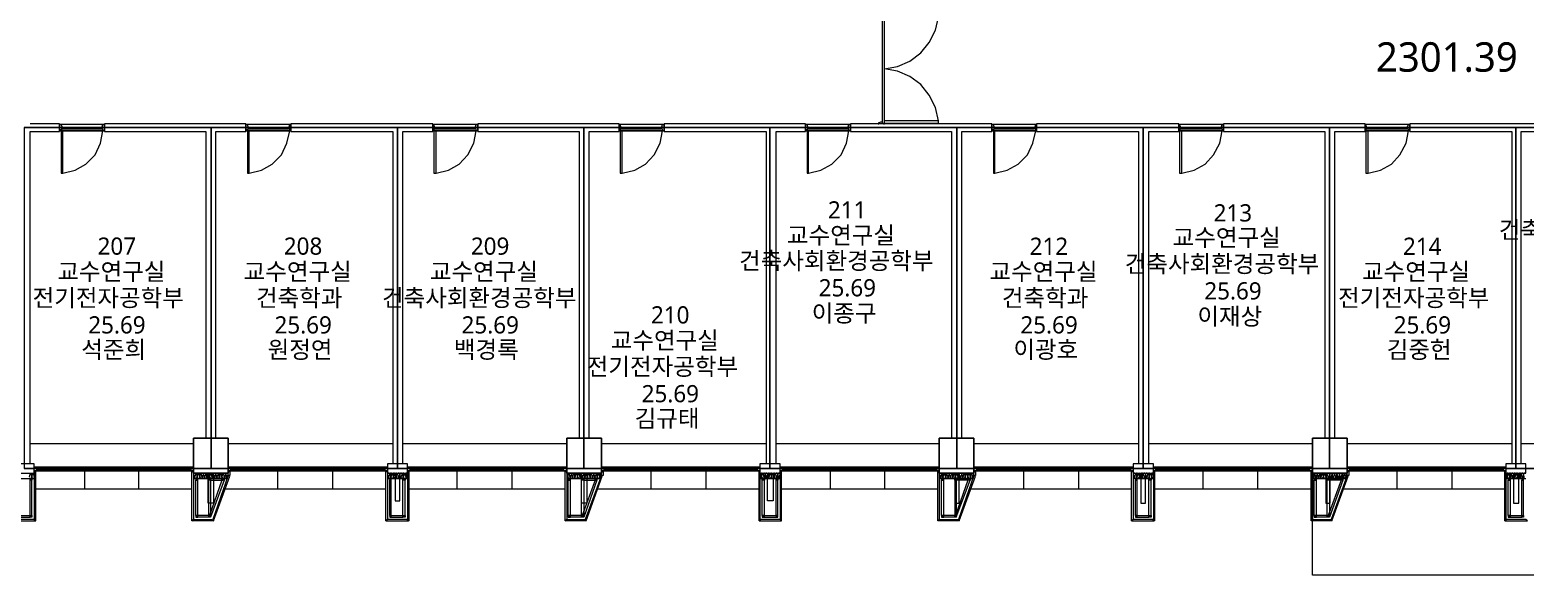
# Model space of a CAD drawing. Header units: millimetres. Extents: x -4020 to 126975, y -1911 to 106713.
# Drawn here: x 45550 to 75622, y 18326 to 29292 of the extents above; entities that cross this region are included whole.
import ezdxf

# ---------------------------------------------------------------- set-up
doc = ezdxf.new("R2010")
doc.units = ezdxf.units.MM
doc.layers.add('PDF_문자', color=7, linetype='Continuous')
doc.layers.add('PDF_형상', color=7, linetype='Continuous')
doc.styles.add('PDF 맑은 고딕', font='malgun.ttf')

msp = doc.modelspace()

# ---------------------------------------------------------------- linework, layer by layer
at = {"layer": 'PDF_형상', "lineweight": 5}
for points in [[(62735, 29549), (63823, 29549), (63823, 29596), (62688, 29596), (62688, 27419), (63823, 27419), (63823, 27466), (62735, 27466)], [(62720, 27404), (62735, 27404), (62735, 29627), (62720, 29627)], [(63823, 27466), (63761, 27730), (63637, 27979), (63466, 28197), (63248, 28352), (62999, 28461), (62735, 28507), (62999, 28554), (63248, 28663), (63466, 28834), (63637, 29036), (63761, 29285), (63823, 29549)], [(45558, 20564), (45558, 27248), (46149, 27248), (46149, 27404), (45558, 27404)], [(46149, 27264), (46180, 27264), (46180, 27295), (46196, 27295), (46196, 27342), (46180, 27388), (46149, 27388)], [(47051, 27264), (47019, 27264), (47019, 27295), (47004, 27295), (47004, 27342), (47019, 27388), (47051, 27388)], [(49289, 21077), (49289, 27248), (49895, 27248), (49895, 27404), (47051, 27404), (47051, 27248), (49087, 27248), (49087, 21077)], [(49895, 27264), (49926, 27264), (49926, 27295), (49942, 27295), (49942, 27342), (49926, 27388), (49895, 27388)], [(50797, 27264), (50781, 27264), (50781, 27295), (50766, 27295), (50766, 27342), (50781, 27388), (50797, 27388)], [(53051, 20564), (53051, 27248), (53657, 27248), (53657, 27404), (50797, 27404), (50797, 27248), (52849, 27248), (52849, 20564)], [(53657, 27264), (53673, 27264), (53673, 27295), (53688, 27295), (53688, 27342), (53673, 27388), (53657, 27388)], [(54559, 27264), (54528, 27264), (54528, 27295), (54512, 27295), (54512, 27342), (54528, 27388), (54559, 27388)], [(56797, 21077), (56797, 27248), (57403, 27248), (57403, 27404), (54559, 27404), (54559, 27248), (56595, 27248), (56595, 21077)], [(57403, 27264), (57419, 27264), (57419, 27295), (57434, 27295), (57434, 27342), (57419, 27388), (57403, 27388)], [(58305, 27264), (58274, 27264), (58274, 27295), (58258, 27295), (58258, 27342), (58274, 27388), (58305, 27388)], [(60559, 20564), (60559, 27248), (61150, 27248), (61150, 27404), (58305, 27404), (58305, 27248), (60357, 27248), (60357, 20564)], [(61150, 27264), (61181, 27264), (61181, 27295), (61196, 27295), (61196, 27342), (61181, 27388), (61150, 27388)], [(62051, 27264), (62020, 27264), (62020, 27295), (62004, 27295), (62004, 27342), (62020, 27388), (62051, 27388)], [(64290, 21077), (64290, 27248), (64896, 27248), (64896, 27404), (62051, 27404), (62051, 27248), (64087, 27248), (64087, 21077)], [(62688, 27435), (62657, 27435), (62611, 27419), (62611, 27404), (62626, 27404)], [(64896, 27264), (64927, 27264), (64927, 27295), (64942, 27295), (64942, 27342), (64927, 27388), (64896, 27388)], [(65797, 27264), (65782, 27264), (65782, 27295), (65766, 27295), (65766, 27342), (65782, 27388), (65797, 27388)], [(68051, 20564), (68051, 27248), (68658, 27248), (68658, 27404), (68051, 27404), (65797, 27404), (65797, 27248), (67849, 27248), (67849, 20564)], [(68658, 27264), (68673, 27264), (68673, 27295), (68689, 27295), (68689, 27342), (68673, 27388), (68658, 27388)], [(69559, 27264), (69528, 27264), (69528, 27295), (69513, 27295), (69513, 27342), (69528, 27388), (69559, 27388)], [(71798, 21077), (71798, 27248), (72404, 27248), (72404, 27404), (69559, 27404), (69559, 27248), (71596, 27248), (71596, 21077)], [(72404, 27264), (72419, 27264), (72419, 27295), (72435, 27295), (72435, 27342), (72419, 27388), (72404, 27388)], [(73305, 27264), (73274, 27264), (73274, 27295), (73259, 27295), (73259, 27342), (73274, 27388), (73305, 27388)], [(75544, 20564), (75544, 27248), (76150, 27248), (76150, 27404), (73305, 27404), (73305, 27248), (75357, 27248), (75357, 20564)], [(45434, 27326), (49196, 27326), (52942, 27326), (56688, 27326), (60434, 27326), (64196, 27326), (67943, 27326), (71689, 27326), (75435, 27326), (79197, 27326)], [(47004, 27295), (46180, 27295)], [(46211, 26409), (46460, 26471), (46677, 26595), (46864, 26782), (46973, 27015), (47019, 27264), (46180, 27264), (46180, 26409), (46211, 26409), (46211, 27264)], [(50750, 27295), (49926, 27295)], [(50766, 27264), (49926, 27264), (49926, 26409), (49957, 26409), (49957, 27264)], [(49957, 26409), (50206, 26471), (50424, 26595), (50610, 26782), (50719, 27015), (50781, 27264)], [(54496, 27295), (53673, 27295)], [(54512, 27264), (53673, 27264), (53673, 26409), (53719, 26409), (53719, 27264)], [(53719, 26409), (53968, 26471), (54186, 26595), (54357, 26782), (54481, 27015), (54528, 27264)], [(58258, 27264), (57419, 27264), (57419, 26409), (57465, 26409), (57465, 27264)], [(58243, 27295), (57434, 27295)], [(57465, 26409), (57714, 26471), (57932, 26595), (58103, 26782), (58227, 27015), (58274, 27264)], [(62004, 27295), (61181, 27295)], [(61212, 26409), (61460, 26471), (61678, 26595), (61865, 26782), (61973, 27015), (62020, 27264), (61181, 27264), (61181, 26409), (61212, 26409), (61212, 27264)], [(65751, 27295), (64927, 27295)], [(65766, 27264), (64927, 27264), (64927, 26409), (64958, 26409), (64958, 27264)], [(64958, 26409), (65207, 26471), (65424, 26595), (65611, 26782), (65720, 27015), (65782, 27264)], [(69497, 27295), (68673, 27295)], [(69513, 27264), (68673, 27264), (68673, 26409), (68720, 26409), (68720, 27264)], [(68720, 26409), (68969, 26471), (69186, 26595), (69357, 26782), (69481, 27015), (69528, 27264)], [(73259, 27264), (72419, 27264), (72419, 26409), (72466, 26409), (72466, 27264)], [(73243, 27295), (72435, 27295)], [(72466, 26409), (72715, 26471), (72932, 26595), (73103, 26782), (73228, 27015), (73274, 27264)], [(48838, 20968), (45558, 20968)], [(52849, 20968), (49538, 20968)], [(56346, 20968), (53051, 20968)], [(60357, 20968), (57046, 20968)], [(63839, 20968), (60559, 20968)], [(67849, 20968), (64538, 20968)], [(71347, 20968), (68051, 20968)], [(75357, 20968), (72046, 20968)], [(78839, 20968), (75544, 20968)], [(79197, 20471), (75435, 20471), (71689, 20471), (67943, 20471), (64196, 20471), (60434, 20471), (56688, 20471), (52942, 20471), (49196, 20471), (45434, 20471)], [(45636, 20502), (48838, 20502)], [(45683, 20486), (48792, 20486)], [(49538, 20502), (52740, 20502)], [(49584, 20486), (52693, 20486)], [(53144, 20502), (56346, 20502)], [(53191, 20486), (56284, 20486)], [(57046, 20502), (60232, 20502)], [(57092, 20486), (60186, 20486)], [(60637, 20502), (63839, 20502)], [(60683, 20486), (63792, 20486)], [(64538, 20502), (67740, 20502)], [(64585, 20486), (67694, 20486)], [(68145, 20502), (71347, 20502)], [(68191, 20486), (71285, 20486)], [(72046, 20502), (75233, 20502)], [(72093, 20486), (75186, 20486)], [(45247, 20269), (45636, 20269)], [(45278, 19492), (45325, 19523), (45558, 19523), (45558, 20238)], [(45636, 20378), (45620, 20362), (45620, 20347), (45636, 20300), (45636, 20284), (45620, 20269), (45605, 20269), (45589, 20284), (45589, 20300), (45605, 20347), (45605, 20362), (45589, 20378), (45574, 20362), (45574, 20347), (45589, 20300), (45589, 20284), (45574, 20269), (45558, 20269), (45543, 20284)], [(45543, 20300), (45558, 20347), (45558, 20362), (45543, 20378)], [(45589, 19523), (45589, 20238), (45558, 20269)], [(45636, 20424), (48838, 20424)], [(45683, 20440), (48792, 20440)], [(46646, 20424), (46646, 20051)], [(47734, 20424), (47734, 20051)], [(49522, 20284), (49522, 20300), (49538, 20347), (49538, 20362), (49522, 20378), (49507, 20378), (49491, 20362), (49491, 20347), (49507, 20300), (49507, 20284), (49491, 20269), (49475, 20284), (49475, 20300), (49491, 20347), (49475, 20362), (49475, 20378), (49460, 20378), (49444, 20362), (49444, 20347), (49460, 20300), (49460, 20284), (49444, 20269), (49429, 20284), (49413, 20300), (49413, 20284), (49382, 20269), (49367, 20284), (49367, 20300), (49382, 20347), (49382, 20362), (49367, 20378), (49351, 20378), (49351, 20362), (49351, 20347), (49351, 20300), (49351, 20284), (49336, 20269), (49320, 20284), (49320, 20300), (49336, 20347), (49336, 20362), (49320, 20378), (49305, 20378), (49289, 20362), (49289, 20347), (49305, 20300), (49305, 20284), (49289, 20269), (49273, 20284), (49273, 20300), (49289, 20347), (49289, 20362), (49273, 20378), (49258, 20378), (49242, 20362), (49242, 20347), (49258, 20300), (49258, 20284), (49242, 20269), (49227, 20284), (49227, 20300), (49227, 20347), (49227, 20362), (49227, 20378), (49211, 20378), (49196, 20362), (49196, 20347), (49211, 20300), (49211, 20284), (49196, 20269), (49180, 20284), (49165, 20300), (49149, 20284), (49134, 20269), (49118, 20284), (49118, 20300), (49134, 20347), (49134, 20362), (49118, 20378), (49102, 20378), (49102, 20362), (49102, 20347), (49102, 20300), (49102, 20284), (49087, 20269), (49071, 20284), (49071, 20300), (49087, 20347), (49087, 20362), (49071, 20378), (49056, 20378), (49040, 20362), (49040, 20347), (49056, 20300), (49056, 20284), (49040, 20269), (49025, 20284), (49025, 20300), (49040, 20347), (49040, 20362), (49025, 20378), (49009, 20378), (48994, 20362), (48994, 20347), (49009, 20300), (49009, 20284), (48994, 20269), (48978, 20284), (48978, 20300), (48978, 20347), (48978, 20362), (48978, 20378), (48963, 20378), (48947, 20362), (48947, 20347), (48963, 20300), (48963, 20284), (48947, 20269), (48916, 20284), (48916, 20300), (48900, 20284), (48885, 20269), (48869, 20284), (48869, 20300), (48885, 20347), (48885, 20362), (48869, 20378), (48854, 20378), (48854, 20362), (48838, 20347), (48854, 20300), (48854, 20284), (48838, 20269), (49522, 20269)], [(48885, 19523), (48885, 20238), (48931, 20269)], [(49149, 19523), (48931, 19523), (48931, 20238)], [(49242, 20378), (49242, 19771), (49134, 19771), (49134, 20378)], [(49413, 20269), (49460, 20238), (49180, 19492), (49149, 19523), (49149, 20269), (49180, 20238), (49429, 20238)], [(49429, 20269), (49180, 20269), (49180, 19523), (49180, 19492), (49149, 19492), (49149, 19523), (49180, 19523)], [(49413, 20238), (49165, 19523)], [(49538, 20424), (52740, 20424)], [(49569, 20315), (49538, 20331), (49538, 20409), (49569, 20409), (49569, 20331), (49538, 20331)], [(49584, 20440), (52693, 20440)], [(50533, 20424), (50533, 20051)], [(51636, 20424), (51636, 20051)], [(52787, 19523), (52787, 19492), (52818, 19492), (52818, 19523), (52787, 19523), (52787, 20238), (52818, 20269)], [(52787, 19492), (52818, 19523), (52818, 20238)], [(52818, 19523), (53051, 19523), (53051, 20238)], [(52895, 20378), (52895, 19818), (52989, 19818), (52989, 20378)], [(53097, 19523), (53097, 20238), (53051, 20269)], [(53144, 20424), (56346, 20424)], [(53191, 20440), (56284, 20440)], [(54139, 20424), (54139, 20051)], [(55243, 20424), (55243, 20051)], [(57030, 20284), (57015, 20300), (57030, 20347), (57030, 20362), (57015, 20378), (56999, 20362), (56999, 20347), (57015, 20300), (56999, 20284), (56984, 20269), (56968, 20284), (56968, 20300), (56984, 20347), (56984, 20362), (56968, 20378), (56952, 20378), (56952, 20362), (56952, 20347), (56952, 20300), (56952, 20284), (56937, 20269), (56921, 20284), (56921, 20300), (56937, 20347), (56937, 20362), (56921, 20378), (56906, 20378), (56890, 20362), (56890, 20347), (56906, 20300), (56906, 20284), (56890, 20269), (56875, 20284), (56875, 20300), (56890, 20347), (56890, 20362), (56875, 20378), (56859, 20378), (56844, 20362), (56844, 20347), (56859, 20300), (56859, 20284), (56844, 20269), (56828, 20284), (56828, 20300), (56828, 20347), (56828, 20362), (56828, 20378), (56813, 20378), (56797, 20362), (56797, 20347), (56813, 20300), (56813, 20284), (56797, 20269), (56766, 20284), (56766, 20300), (56750, 20284), (56735, 20269), (56719, 20284), (56719, 20300), (56735, 20347), (56735, 20362), (56719, 20378), (56704, 20378), (56704, 20362), (56704, 20347), (56704, 20300), (56704, 20284), (56688, 20269), (56673, 20284), (56673, 20300), (56688, 20347), (56688, 20362), (56673, 20378), (56657, 20378), (56642, 20362), (56642, 20347), (56657, 20300), (56657, 20284), (56642, 20269), (56626, 20284), (56626, 20300), (56626, 20347), (56626, 20362), (56626, 20378), (56611, 20378), (56595, 20362), (56595, 20347), (56611, 20300), (56611, 20284), (56595, 20269), (56579, 20284), (56564, 20300), (56564, 20284), (56533, 20269), (56517, 20284), (56517, 20300), (56533, 20347), (56533, 20362), (56517, 20378), (56502, 20378), (56502, 20362), (56502, 20347), (56502, 20300), (56502, 20284), (56486, 20269), (56471, 20284), (56471, 20300), (56486, 20347), (56486, 20362), (56471, 20378), (56455, 20378), (56440, 20362), (56440, 20347), (56455, 20300), (56455, 20284), (56440, 20269), (56424, 20284), (56424, 20300), (56440, 20347), (56440, 20362), (56424, 20378), (56408, 20378), (56393, 20362), (56393, 20347), (56408, 20300), (56408, 20284), (56393, 20269), (56377, 20284), (56377, 20300), (56377, 20347), (56377, 20362), (56377, 20378), (56362, 20378), (56346, 20362), (56346, 20347), (56362, 20300), (56362, 20284), (56346, 20269), (57015, 20269)], [(56377, 19523), (56377, 20238), (56424, 20269)], [(56642, 19523), (56424, 19523), (56424, 20238)], [(56750, 20378), (56750, 19771), (56642, 19771), (56642, 20378)], [(56921, 20269), (56952, 20238), (56688, 19492), (56642, 19523), (56642, 20269), (56688, 20238), (56937, 20238)], [(56921, 20238), (56657, 19523)], [(56937, 20269), (56688, 20269), (56688, 19523)], [(57046, 20424), (60232, 20424)], [(57061, 20315), (57046, 20331)], [(57092, 20440), (60186, 20440)], [(58041, 20424), (58041, 20051)], [(59144, 20424), (59144, 20051)], [(60279, 19523), (60279, 19492), (60326, 19492), (60326, 19523), (60279, 19523), (60279, 20238), (60279, 20269), (60326, 20269), (60326, 20238), (60279, 20238), (60326, 20269)], [(60279, 19492), (60326, 19523), (60326, 20238)], [(60326, 19523), (60559, 19523), (60559, 20238)], [(60497, 20378), (60497, 19818), (60388, 19818), (60388, 20378)], [(60590, 19523), (60559, 19523), (60559, 19492), (60590, 19492), (60590, 19523), (60590, 20238), (60559, 20269)], [(60637, 20424), (63839, 20424)], [(60683, 20440), (63792, 20440)], [(61647, 20424), (61647, 20051)], [(62735, 20424), (62735, 20051)], [(64523, 20284), (64523, 20300), (64538, 20347), (64538, 20362), (64523, 20378), (64507, 20378), (64492, 20362), (64492, 20347), (64507, 20300), (64507, 20284), (64492, 20269), (64476, 20284), (64476, 20300), (64476, 20347), (64476, 20362), (64476, 20378), (64461, 20378), (64445, 20362), (64445, 20347), (64461, 20300), (64461, 20284), (64445, 20269), (64429, 20284), (64414, 20300), (64414, 20284), (64383, 20269), (64367, 20284), (64367, 20300), (64383, 20347), (64383, 20362), (64367, 20378), (64352, 20378), (64352, 20362), (64352, 20347), (64352, 20300), (64352, 20284), (64336, 20269), (64321, 20284), (64321, 20300), (64336, 20347), (64336, 20362), (64321, 20378), (64305, 20378), (64290, 20362), (64290, 20347), (64305, 20300), (64305, 20284), (64290, 20269), (64274, 20284), (64274, 20300), (64290, 20347), (64290, 20362), (64274, 20378), (64258, 20378), (64243, 20362), (64243, 20347), (64258, 20300), (64258, 20284), (64243, 20269), (64227, 20284), (64227, 20300), (64227, 20347), (64227, 20362), (64227, 20378), (64212, 20378), (64196, 20362), (64196, 20347), (64212, 20300), (64212, 20284), (64196, 20269), (64181, 20284), (64165, 20300), (64150, 20284), (64134, 20269), (64119, 20284), (64119, 20300), (64134, 20347), (64134, 20362), (64119, 20378), (64103, 20378), (64103, 20362), (64103, 20347), (64103, 20300), (64103, 20284), (64087, 20269), (64072, 20284), (64072, 20300), (64087, 20347), (64087, 20362), (64072, 20378), (64056, 20378), (64041, 20362), (64041, 20347), (64056, 20300), (64056, 20284), (64041, 20269), (64025, 20284), (64025, 20300), (64041, 20347), (64041, 20362), (64025, 20378), (64010, 20378), (63994, 20362), (63994, 20347), (64010, 20300), (64010, 20284), (63994, 20269), (63979, 20284), (63979, 20300), (63979, 20347), (63979, 20362), (63979, 20378), (63963, 20378), (63948, 20362), (63948, 20347), (63963, 20300), (63963, 20284), (63948, 20269), (63916, 20284), (63916, 20300), (63932, 20347), (63932, 20362), (63916, 20378), (63901, 20378), (63901, 20362), (63901, 20347), (63901, 20300), (63901, 20284), (63885, 20269), (63870, 20284), (63870, 20300), (63885, 20347), (63885, 20362), (63870, 20378), (63854, 20378), (63839, 20362), (63839, 20347), (63854, 20300), (63854, 20284), (63839, 20269), (64523, 20269)], [(63885, 19523), (63885, 20238), (63932, 20269)], [(64150, 19523), (63932, 19523), (63932, 20238)], [(64150, 20378), (64150, 19771), (64243, 19771), (64243, 20378)], [(64429, 20238), (64181, 20238), (64150, 20269), (64150, 19523), (64181, 19492), (64461, 20238), (64414, 20269)], [(64414, 20238), (64165, 19523)], [(64429, 20269), (64181, 20269), (64181, 19523)], [(64538, 20424), (67740, 20424)], [(64569, 20315), (64538, 20331), (64538, 20409), (64569, 20409), (64569, 20331), (64538, 20331)], [(64585, 20440), (67694, 20440)], [(65533, 20424), (65533, 20051)], [(66637, 20424), (66637, 20051)], [(67787, 19523), (67787, 20238), (67818, 20269)], [(67787, 19492), (67818, 19523), (68051, 19523), (68051, 20238)], [(67818, 19523), (67818, 20238)], [(67896, 20378), (67896, 19771), (67989, 19771), (67989, 20378)], [(68098, 19523), (68098, 20238), (68051, 20269)], [(68145, 20424), (71347, 20424)], [(68191, 20440), (71285, 20440)], [(69140, 20424), (69140, 20051)], [(70243, 20424), (70243, 20051)], [(79539, 20378), (79539, 18326), (71347, 18326), (71347, 20378)], [(71922, 20269), (71953, 20238), (71689, 19492), (71642, 19523), (71642, 20269), (71627, 20284), (71627, 20300), (71627, 20347), (71627, 20362), (71627, 20378), (71611, 20378), (71596, 20362), (71596, 20347), (71611, 20300), (71611, 20284), (71596, 20269), (71580, 20284), (71564, 20300), (71549, 20284), (71533, 20269), (71518, 20284), (71518, 20300), (71533, 20347), (71533, 20362), (71518, 20378), (71502, 20378), (71502, 20362), (71502, 20347), (71502, 20300), (71502, 20284), (71487, 20269), (71471, 20284), (71471, 20300), (71487, 20347), (71487, 20362), (71471, 20378), (71456, 20378), (71440, 20362), (71440, 20347), (71456, 20300), (71456, 20284), (71440, 20269), (71425, 20284), (71425, 20300), (71440, 20347), (71440, 20362), (71425, 20378), (71409, 20378), (71393, 20362), (71393, 20347), (71409, 20300), (71409, 20284), (71393, 20269), (71378, 20284), (71378, 20300), (71378, 20347), (71378, 20362), (71378, 20378), (71362, 20378), (71347, 20362), (71347, 20347), (71362, 20300), (71362, 20284), (71347, 20269), (72015, 20269)], [(71378, 19523), (71378, 20238), (71425, 20269)], [(71642, 19523), (71425, 19523), (71425, 20238)], [(71611, 20378), (71611, 19771), (71704, 19771), (71704, 20378)], [(71938, 20238), (71689, 20238), (71642, 20269), (71658, 20284), (71658, 20300), (71642, 20347), (71642, 20362), (71658, 20378), (71673, 20378), (71689, 20362), (71689, 20347), (71673, 20300), (71673, 20284), (71689, 20269), (71704, 20284), (71704, 20300), (71689, 20347), (71704, 20362), (71704, 20378), (71720, 20378), (71735, 20362), (71735, 20347), (71720, 20300), (71720, 20284), (71735, 20269), (71751, 20284), (71751, 20300), (71751, 20347), (71751, 20362), (71751, 20378), (71767, 20378), (71782, 20362), (71782, 20347), (71767, 20300), (71767, 20284), (71798, 20269), (71813, 20284), (71813, 20300), (71798, 20347), (71798, 20362), (71813, 20378), (71829, 20378), (71829, 20362), (71829, 20347), (71829, 20300), (71829, 20284), (71844, 20269), (71860, 20284), (71860, 20300), (71844, 20347), (71844, 20362), (71860, 20378), (71875, 20378), (71891, 20362), (71891, 20347), (71875, 20300), (71875, 20284), (71891, 20269), (71906, 20284), (71906, 20300), (71891, 20347), (71891, 20362), (71906, 20378), (71922, 20378), (71938, 20362), (71938, 20347), (71922, 20300), (71922, 20284), (71938, 20269), (71953, 20284), (71953, 20300), (71953, 20347), (71953, 20362), (71953, 20378), (71969, 20378), (71984, 20362), (71984, 20347), (71969, 20300), (71969, 20284), (71984, 20269), (72000, 20284), (72015, 20300), (72000, 20347), (72000, 20362), (72000, 20378), (72015, 20378), (72031, 20362), (72031, 20347), (72015, 20300), (72031, 20284)], [(71938, 20269), (71689, 20269), (71689, 20238), (71642, 20238), (71642, 20269), (71689, 20269), (71689, 19523)], [(71922, 20238), (71658, 19523)], [(72046, 20424), (75233, 20424)], [(72062, 20315), (72046, 20331), (72046, 20409), (72077, 20409), (72077, 20331), (72046, 20331)], [(72093, 20440), (75186, 20440)], [(73041, 20424), (73041, 20051)], [(74145, 20424), (74145, 20051)], [(75622, 20378), (75606, 20378), (75591, 20362), (75591, 20347), (75591, 20362), (75575, 20378), (75559, 20378), (75544, 20362), (75544, 20347), (75559, 20300), (75559, 20284), (75544, 20269), (75528, 20284), (75528, 20300), (75528, 20347), (75528, 20362), (75528, 20378), (75513, 20378), (75497, 20362), (75497, 20347), (75513, 20300), (75513, 20284), (75497, 20269), (75466, 20284), (75466, 20300), (75482, 20347), (75482, 20362), (75466, 20378), (75451, 20378), (75451, 20362), (75451, 20347), (75466, 20300), (75451, 20284), (75435, 20269), (75420, 20284), (75420, 20300), (75435, 20347), (75435, 20362), (75420, 20378), (75404, 20378), (75404, 20362), (75404, 20347), (75404, 20300), (75404, 20284), (75388, 20269), (75373, 20284), (75373, 20300), (75388, 20347), (75388, 20362), (75373, 20378), (75357, 20378), (75342, 20362), (75342, 20347), (75357, 20300), (75357, 20284), (75342, 20269), (75326, 20284), (75326, 20300), (75326, 20347), (75326, 20362), (75326, 20378), (75311, 20378), (75295, 20362), (75295, 20347), (75311, 20300), (75311, 20284), (75295, 20269), (75280, 20284), (75264, 20300), (75280, 20347), (75280, 20362), (75280, 20378), (75264, 20378), (75249, 20362), (75249, 20347), (75264, 20300), (75264, 20284), (75233, 20269), (75637, 20269)], [(75280, 19523), (75280, 20238), (75326, 20269)], [(75280, 19492), (75326, 19523), (75326, 20238)], [(75326, 19523), (75559, 19523), (75559, 20238)], [(75388, 20378), (75388, 19771), (75497, 19771), (75497, 20378)], [(75591, 19523), (75591, 20238), (75591, 20269), (75559, 20269), (75559, 20238), (75591, 20238), (75559, 20269)], [(48807, 20051), (45667, 20051)], [(52709, 20051), (49475, 20051)], [(56315, 20051), (53175, 20051)], [(60217, 20051), (56968, 20051)], [(63808, 20051), (60668, 20051)], [(67709, 20051), (64476, 20051)], [(71316, 20051), (68176, 20051)], [(75217, 20051), (71969, 20051)], [(45325, 19492), (45558, 19492)], [(45589, 19492), (45558, 19523)], [(48885, 19492), (48931, 19523)], [(49149, 19492), (48931, 19492)], [(52818, 19492), (53051, 19492)], [(53097, 19492), (53051, 19523)], [(56377, 19492), (56424, 19523)], [(56642, 19492), (56424, 19492)], [(60326, 19492), (60559, 19492)], [(60590, 19492), (60559, 19523)], [(63885, 19492), (63932, 19523)], [(64150, 19492), (63932, 19492)], [(67818, 19492), (68051, 19492)], [(68098, 19492), (68051, 19523)], [(71378, 19492), (71425, 19523)], [(71642, 19492), (71425, 19492)], [(75326, 19492), (75559, 19492)], [(75591, 19492), (75559, 19523)]]:
    msp.add_lwpolyline(points, dxfattribs=at)
for points in [[(46149, 27264), (47051, 27264), (47051, 27388), (46149, 27388)], [(49895, 27264), (50797, 27264), (50797, 27388), (49895, 27388)], [(53657, 27264), (54559, 27264), (54559, 27388), (53657, 27388)], [(57403, 27264), (58305, 27264), (58305, 27388), (57403, 27388)], [(61150, 27264), (62051, 27264), (62051, 27388), (61150, 27388)], [(64896, 27264), (65797, 27264), (65797, 27388), (64896, 27388)], [(68658, 27264), (69559, 27264), (69559, 27388), (68658, 27388)], [(72404, 27264), (73305, 27264), (73305, 27388), (72404, 27388)], [(49196, 27326), (45434, 27326), (45434, 20471), (49196, 20471)], [(52942, 27326), (49196, 27326), (49196, 20471), (52942, 20471)], [(56688, 27326), (52942, 27326), (52942, 20471), (56688, 20471)], [(60434, 27326), (56688, 27326), (56688, 20471), (60434, 20471)], [(64196, 27326), (60434, 27326), (60434, 20471), (64196, 20471)], [(67943, 27326), (64196, 27326), (64196, 20471), (67943, 20471)], [(71689, 27326), (67943, 27326), (67943, 20471), (71689, 20471)], [(75435, 27326), (71689, 27326), (71689, 20471), (75435, 20471)], [(79197, 25352), (79197, 27326), (75435, 27326), (75435, 20471), (79197, 20471)], [(49538, 21077), (48838, 21077), (48838, 20378), (49538, 20378)], [(48838, 20378), (48838, 21077), (49538, 21077), (49538, 20378)], [(57046, 21077), (56346, 21077), (56346, 20378), (57046, 20378)], [(56346, 20378), (56346, 21077), (57046, 21077), (57046, 20378)], [(64538, 21077), (63839, 21077), (63839, 20378), (64538, 20378)], [(63839, 20378), (63839, 21077), (64538, 21077), (64538, 20378)], [(72046, 21077), (71347, 21077), (71347, 20378), (72046, 20378)], [(71347, 20378), (71347, 21077), (72046, 21077), (72046, 20378)], [(45247, 20564), (45247, 20378), (45636, 20378), (45636, 20564)], [(45636, 20502), (45683, 20502), (45683, 20424), (45636, 20424)], [(46196, 20502), (46242, 20502), (46242, 20424), (46196, 20424)], [(48232, 20502), (48294, 20502), (48294, 20424), (48232, 20424)], [(48792, 20502), (48838, 20502), (48838, 20424), (48792, 20424)], [(49538, 20502), (49584, 20502), (49584, 20424), (49538, 20424)], [(50097, 20502), (50144, 20502), (50144, 20424), (50097, 20424)], [(52134, 20502), (52196, 20502), (52196, 20424), (52134, 20424)], [(52693, 20502), (52740, 20502), (52740, 20424), (52693, 20424)], [(52740, 20564), (52740, 20378), (53144, 20378), (53144, 20564)], [(53144, 20502), (53191, 20502), (53191, 20424), (53144, 20424)], [(53688, 20502), (53735, 20502), (53735, 20424), (53688, 20424)], [(55740, 20502), (55787, 20502), (55787, 20424), (55740, 20424)], [(56284, 20502), (56346, 20502), (56346, 20424), (56284, 20424)], [(57046, 20502), (57092, 20502), (57092, 20424), (57046, 20424)], [(57590, 20502), (57636, 20502), (57636, 20424), (57590, 20424)], [(59642, 20502), (59688, 20502), (59688, 20424), (59642, 20424)], [(60186, 20502), (60232, 20502), (60232, 20424), (60186, 20424)], [(60232, 20564), (60232, 20378), (60637, 20378), (60637, 20564)], [(60637, 20502), (60683, 20502), (60683, 20424), (60637, 20424)], [(61196, 20502), (61243, 20502), (61243, 20424), (61196, 20424)], [(63233, 20502), (63295, 20502), (63295, 20424), (63233, 20424)], [(63792, 20502), (63839, 20502), (63839, 20424), (63792, 20424)], [(64538, 20502), (64585, 20502), (64585, 20424), (64538, 20424)], [(65082, 20502), (65145, 20502), (65145, 20424), (65082, 20424)], [(67134, 20502), (67196, 20502), (67196, 20424), (67134, 20424)], [(67694, 20502), (67740, 20502), (67740, 20424), (67694, 20424)], [(67740, 20564), (67740, 20378), (68145, 20378), (68145, 20564)], [(68145, 20502), (68191, 20502), (68191, 20424), (68145, 20424)], [(68689, 20502), (68735, 20502), (68735, 20424), (68689, 20424)], [(70741, 20502), (70787, 20502), (70787, 20424), (70741, 20424)], [(71285, 20502), (71347, 20502), (71347, 20424), (71285, 20424)], [(72046, 20502), (72093, 20502), (72093, 20424), (72046, 20424)], [(72590, 20502), (72637, 20502), (72637, 20424), (72590, 20424)], [(74642, 20502), (74689, 20502), (74689, 20424), (74642, 20424)], [(75186, 20502), (75233, 20502), (75233, 20424), (75186, 20424)], [(75233, 20564), (75233, 20378), (75637, 20378), (75637, 20564)], [(45247, 19445), (45216, 19414), (45216, 20409), (45247, 20409), (45247, 19445), (45216, 19414), (45667, 19414), (45636, 19445)], [(45589, 20269), (45589, 20238), (45558, 20238), (45558, 20269)], [(45636, 19445), (45667, 19414), (45667, 20409), (45636, 20409)], [(48838, 20409), (48838, 19445), (48807, 19414), (48807, 20409)], [(48885, 20269), (48885, 20238), (48931, 20238), (48931, 20269)], [(48916, 20300), (48931, 20347), (48931, 20362), (48916, 20378), (48900, 20378), (48900, 20362), (48900, 20347)], [(49165, 20300), (49180, 20347), (49180, 20362), (49165, 20378), (49149, 20362), (49149, 20347)], [(49180, 20269), (49180, 20238), (49149, 20238), (49149, 20269)], [(49569, 20315), (49538, 20331), (49227, 19445), (49242, 19414)], [(49413, 20300), (49429, 20347), (49429, 20362), (49429, 20378), (49413, 20378), (49398, 20362), (49398, 20347)], [(49460, 20269), (49460, 20238), (49413, 20238), (49413, 20269)], [(52740, 19445), (52709, 19414), (52709, 20409), (52740, 20409)], [(53144, 20269), (53128, 20284), (53128, 20300), (53128, 20347), (53128, 20362), (53128, 20378), (53113, 20378), (53097, 20362), (53097, 20347), (53113, 20300), (53113, 20284), (53097, 20269), (53066, 20284), (53066, 20300), (53082, 20347), (53082, 20362), (53066, 20378), (53051, 20378), (53051, 20362), (53051, 20347), (53051, 20300), (53051, 20284), (53035, 20269), (53020, 20284), (53020, 20300), (53035, 20347), (53035, 20362), (53020, 20378), (53004, 20378), (52989, 20362), (52989, 20347), (52989, 20362), (52973, 20378), (52958, 20378), (52942, 20362), (52942, 20347), (52958, 20300), (52958, 20284), (52942, 20269), (52926, 20284), (52926, 20300), (52926, 20347), (52926, 20362), (52926, 20378), (52911, 20378), (52895, 20362), (52895, 20347), (52911, 20300), (52911, 20284), (52895, 20269), (52880, 20284), (52864, 20300), (52880, 20347), (52880, 20362), (52880, 20378), (52864, 20378), (52849, 20362), (52849, 20347), (52864, 20300), (52849, 20284), (52833, 20269), (52818, 20284), (52818, 20300), (52833, 20347), (52833, 20362), (52818, 20378), (52802, 20378), (52802, 20362), (52802, 20347), (52802, 20300), (52802, 20284), (52787, 20269), (52771, 20284), (52771, 20300), (52787, 20347), (52787, 20362), (52771, 20378), (52755, 20378), (52740, 20362), (52740, 20347), (52755, 20300), (52755, 20284), (52740, 20269)], [(52787, 20269), (52787, 20238), (52818, 20238), (52818, 20269)], [(52989, 20347), (52973, 20300), (52973, 20284), (52989, 20269), (53004, 20284), (53004, 20300)], [(53097, 20269), (53097, 20238), (53051, 20238), (53051, 20269)], [(53144, 19445), (53175, 19414), (53175, 20409), (53144, 20409)], [(56346, 20409), (56346, 19445), (56315, 19414), (56315, 20409)], [(56377, 20269), (56377, 20238), (56424, 20238), (56424, 20269)], [(56564, 20300), (56579, 20347), (56579, 20362), (56579, 20378), (56564, 20378), (56548, 20362), (56548, 20347)], [(56688, 20269), (56688, 20238), (56642, 20238), (56642, 20269)], [(57061, 20315), (57046, 20331), (56719, 19445), (56735, 19414)], [(56766, 20300), (56781, 20347), (56781, 20362), (56766, 20378), (56750, 20378), (56750, 20362), (56750, 20347)], [(56952, 20269), (56952, 20238), (56921, 20238), (56921, 20269)], [(57046, 20331), (57046, 20409), (57077, 20409), (57077, 20331)], [(60232, 19445), (60217, 19414), (60217, 20409), (60232, 20409)], [(60637, 20269), (60621, 20284), (60621, 20300), (60637, 20347), (60637, 20362), (60621, 20378), (60605, 20378), (60590, 20362), (60590, 20347), (60590, 20362), (60574, 20378), (60559, 20378), (60543, 20362), (60543, 20347), (60559, 20300), (60559, 20284), (60543, 20269), (60528, 20284), (60528, 20300), (60528, 20347), (60528, 20362), (60528, 20378), (60512, 20378), (60497, 20362), (60497, 20347), (60512, 20300), (60512, 20284), (60497, 20269), (60466, 20284), (60466, 20300), (60481, 20347), (60481, 20362), (60466, 20378), (60450, 20378), (60450, 20362), (60450, 20347), (60466, 20300), (60450, 20284), (60434, 20269), (60419, 20284), (60419, 20300), (60434, 20347), (60434, 20362), (60419, 20378), (60403, 20378), (60403, 20362), (60403, 20347), (60403, 20300), (60403, 20284), (60388, 20269), (60372, 20284), (60372, 20300), (60388, 20347), (60388, 20362), (60372, 20378), (60357, 20378), (60341, 20362), (60341, 20347), (60326, 20362), (60326, 20378), (60310, 20378), (60295, 20362), (60295, 20347), (60310, 20300), (60310, 20284), (60295, 20269), (60279, 20284), (60263, 20300), (60279, 20347), (60279, 20362), (60279, 20378), (60263, 20378), (60248, 20362), (60248, 20347), (60263, 20300), (60263, 20284), (60232, 20269)], [(60341, 20347), (60326, 20300), (60326, 20284), (60341, 20269), (60357, 20284), (60357, 20300)], [(60590, 20269), (60590, 20238), (60559, 20238), (60559, 20269)], [(60590, 20347), (60574, 20300), (60574, 20284), (60590, 20269), (60605, 20284), (60605, 20300)], [(60637, 19445), (60668, 19414), (60668, 20409), (60637, 20409)], [(63839, 20409), (63839, 19445), (63808, 19414), (63808, 20409)], [(63885, 20269), (63885, 20238), (63932, 20238), (63932, 20269)], [(64165, 20300), (64181, 20347), (64181, 20362), (64165, 20378), (64150, 20378), (64150, 20362), (64150, 20347)], [(64181, 20269), (64181, 20238), (64150, 20238), (64150, 20269)], [(64569, 20315), (64538, 20331), (64227, 19445), (64243, 19414)], [(64414, 20300), (64429, 20347), (64429, 20362), (64429, 20378), (64414, 20378), (64398, 20362), (64398, 20347)], [(64461, 20269), (64461, 20238), (64414, 20238), (64414, 20269)], [(67740, 19445), (67709, 19414), (67709, 20409), (67740, 20409)], [(68145, 20269), (68129, 20284), (68114, 20300), (68129, 20347), (68129, 20362), (68129, 20378), (68114, 20378), (68098, 20362), (68098, 20347), (68114, 20300), (68114, 20284), (68082, 20269), (68067, 20284), (68067, 20300), (68082, 20347), (68082, 20362), (68067, 20378), (68051, 20378), (68051, 20362), (68051, 20347), (68051, 20300), (68051, 20284), (68036, 20269), (68020, 20284), (68020, 20300), (68036, 20347), (68036, 20362), (68020, 20378), (68005, 20378), (67989, 20362), (67989, 20347), (67989, 20362), (67974, 20378), (67958, 20378), (67943, 20362), (67943, 20347), (67958, 20300), (67958, 20284), (67943, 20269), (67927, 20284), (67927, 20300), (67927, 20347), (67927, 20362), (67927, 20378), (67911, 20378), (67896, 20362), (67896, 20347), (67911, 20300), (67911, 20284), (67896, 20269), (67880, 20284), (67865, 20300), (67880, 20347), (67880, 20362), (67865, 20378), (67849, 20362), (67849, 20347), (67865, 20300), (67849, 20284), (67834, 20269), (67818, 20284), (67818, 20300), (67834, 20347), (67834, 20362), (67818, 20378), (67803, 20378), (67803, 20362), (67803, 20347), (67803, 20300), (67803, 20284), (67787, 20269), (67772, 20284), (67772, 20300), (67787, 20347), (67787, 20362), (67772, 20378), (67756, 20378), (67740, 20362), (67740, 20347), (67756, 20300), (67756, 20284), (67740, 20269)], [(67787, 20269), (67787, 20238), (67818, 20238), (67818, 20269)], [(67989, 20347), (67974, 20300), (67974, 20284), (67989, 20269), (68005, 20284), (68005, 20300)], [(68098, 20269), (68098, 20238), (68051, 20238), (68051, 20269)], [(68145, 19445), (68176, 19414), (68176, 20409), (68145, 20409)], [(71347, 20409), (71347, 19445), (71316, 19414), (71316, 20409)], [(71378, 20269), (71378, 20238), (71425, 20238), (71425, 20269)], [(71564, 20300), (71580, 20347), (71580, 20362), (71580, 20378), (71564, 20378), (71549, 20362), (71549, 20347)], [(72062, 20315), (72046, 20331), (71720, 19445), (71735, 19414)], [(71953, 20269), (71953, 20238), (71922, 20238), (71922, 20269)], [(75233, 19445), (75217, 19414), (75217, 20409), (75233, 20409)], [(75280, 20269), (75280, 20238), (75326, 20238), (75326, 20269)], [(75591, 20347), (75575, 20300), (75575, 20284), (75591, 20269), (75606, 20284), (75606, 20300)], [(45589, 19523), (45589, 19492), (45558, 19492), (45558, 19523)], [(49211, 19445), (49242, 19414), (48807, 19414), (48838, 19445)], [(48885, 19523), (48885, 19492), (48931, 19492), (48931, 19523)], [(52740, 19445), (52709, 19414), (53160, 19414), (53128, 19445)], [(53097, 19523), (53097, 19492), (53051, 19492), (53051, 19523)], [(56719, 19445), (56735, 19414), (56315, 19414), (56346, 19445)], [(56377, 19523), (56377, 19492), (56424, 19492), (56424, 19523)], [(56688, 19523), (56688, 19492), (56642, 19492), (56642, 19523)], [(60248, 19445), (60217, 19414), (60668, 19414), (60637, 19445)], [(64212, 19445), (64243, 19414), (63808, 19414), (63839, 19445)], [(63885, 19523), (63885, 19492), (63932, 19492), (63932, 19523)], [(64181, 19523), (64181, 19492), (64150, 19492), (64150, 19523)], [(67740, 19445), (67709, 19414), (68160, 19414), (68129, 19445)], [(67787, 19523), (67787, 19492), (67818, 19492), (67818, 19523)], [(68098, 19523), (68098, 19492), (68051, 19492), (68051, 19523)], [(71720, 19445), (71735, 19414), (71316, 19414), (71347, 19445)], [(71378, 19523), (71378, 19492), (71425, 19492), (71425, 19523)], [(71689, 19523), (71689, 19492), (71642, 19492), (71642, 19523)], [(75249, 19445), (75217, 19414), (75668, 19414), (75637, 19445)], [(75280, 19523), (75280, 19492), (75326, 19492), (75326, 19523)], [(75591, 19523), (75591, 19492), (75559, 19492), (75559, 19523)]]:
    msp.add_lwpolyline(points, close=True, dxfattribs=at)

# ---------------------------------------------------------------- texts
at = {"layer": 'PDF_문자', "attachment_point": 4, "style": 'PDF 맑은 고딕'}
for s, insert, char_height in [('2301.39', (72621, 28742), 592.2), ('211', (61600, 25672), 346.4), ('213', (69357, 25610), 346.4), ('교수연구실', (60776, 25144), 346.4), ('교수연구실', (68533, 25097), 346.4), ('건축사회환경공학부', (75093, 25253), 346.4), ('207', (46911, 24941), 346.4), ('208', (50657, 24941), 346.4), ('209', (54419, 24941), 346.4), ('212', (65657, 24941), 346.4), ('214', (73166, 24941), 346.4), ('건축사회환경공학부', (59813, 24631), 346.4), ('건축사회환경공학부', (67570, 24568), 346.4), ('교수연구실', (46103, 24413), 346.4), ('교수연구실', (49849, 24413), 346.4), ('교수연구실', (53595, 24413), 346.4), ('교수연구실', (64849, 24413), 346.4), ('교수연구실', (72342, 24413), 346.4), ('전기전자공학부', (45605, 23885), 346.4), ('건축학과', (50097, 23885), 346.4), ('건축사회환경공학부', (52631, 23885), 346.4), ('25.69', (61414, 24102), 346.4), ('건축학과', (65098, 23885), 346.4), ('25.69', (69170, 24040), 346.4), ('전기전자공학부', (71860, 23885), 346.4), ('이종구', (61274, 23574), 346.4), ('25.69', (46724, 23356), 346.4), ('25.69', (50470, 23356), 346.4), ('25.69', (54232, 23356), 346.4), ('210', (58041, 23558), 346.4), ('25.69', (65471, 23356), 346.4), ('이재상', (69031, 23512), 346.4), ('25.69', (72979, 23356), 346.4), ('교수연구실', (57232, 23030), 346.4), ('석준희', (46584, 22843), 346.4), ('원정연', (50331, 22843), 346.4), ('백경록', (54077, 22843), 346.4), ('이광호', (65331, 22843), 346.4), ('김중헌', (72839, 22843), 346.4), ('전기전자공학부', (56750, 22501), 346.4), ('25.69', (57854, 21972), 346.4), ('김규태', (57714, 21460), 346.4)]:
    msp.add_mtext(s, dxfattribs=dict(at, insert=insert, char_height=char_height))

doc.saveas('drawing.dxf')
